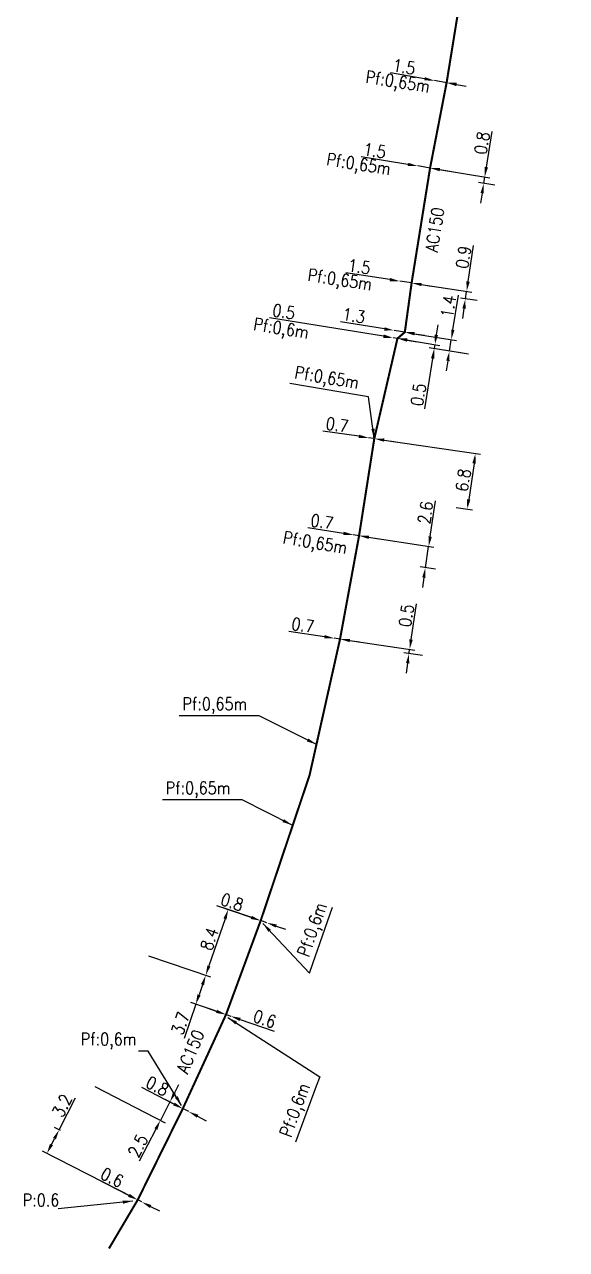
# Model space of a CAD drawing. Header units: millimetres. Extents: x 150000 to 151000, y 127000 to 127640.
# Drawn here: x 150176.6 to 150242.1, y 126999.9 to 127148 of the extents above; entities that cross this region are included whole.
import ezdxf

# ---------------------------------------------------------------- set-up
doc = ezdxf.new("R2010")
doc.units = ezdxf.units.MM
doc.header["$PDMODE"] = 34
doc.layers.get('Defpoints').update_dxf_attribs({"linetype": 'CONTINUOUS'})
doc.layers.add('G_120', color=4, linetype='CONTINUOUS')
doc.styles.get("Standard").update_dxf_attribs({"font": 'romans.shx', "width": 0.85})
doc.linetypes.add('G_typB_AP', pattern='A,5,-0.3,["o",Standard,S=1.5,R=0,X=0,Y=-0.5],-1.65', length=6.95)
doc.dimstyles.get("Standard").update_dxf_attribs({"dimtxt": 1.5, "dimasz": 1.2, "dimexe": 0.625, "dimexo": 0.625, "dimgap": 0.25, "dimtad": 1, "dimdec": 1, "dimzin": 0, "dimdsep": 46, "dimtxsty": 'Standard', "dimcen": -0.5, "dimadec": 0, "dimazin": 0, "dimtfac": 1, "dimtdec": 1, "dimtmove": 0, "dimatfit": 3, "dimfxl": 0, "dimtolj": 1, "dimtzin": 0, "dimarcsym": 0})

# ---------------------------------------------------------------- blocks, each defined once
blk = doc.blocks.new('*D135')
at = {"layer": 'Defpoints', "color": 0, "linetype": 'Continuous', "transparency": 16777216}
for p in [(150225.62, 127130.61), (150232.1, 127128.75), (150234.07, 127128.43)]:
    blk.add_point(p, dxfattribs=at)
at = {"layer": 'G_120', "color": 0, "linetype": 'Continuous', "lineweight": -2, "transparency": 16777216}
for p, q in [((150232.42, 127130.72), (150233.13, 127135.04)), ((150226.23, 127130.51), (150232.85, 127129.44)), ((150233.45, 127128.53), (150231.49, 127128.85)), ((150232.1, 127128.75), (150232.23, 127129.54)), ((150231.91, 127127.57), (150231.72, 127126.38))]:
    blk.add_line(p, q, dxfattribs=at)
at = {"layer": 'G_120', "color": 0, "linetype": 'Continuous', "transparency": 16777216}
for points in [[(150232.23, 127130.76), (150232.62, 127130.69), (150232.23, 127129.54)], [(150231.71, 127127.6), (150232.11, 127127.53), (150232.1, 127128.75)]]:
    blk.add_solid(points, dxfattribs=at)
at = {"layer": 'G_120', "color": 0, "linetype": 'Continuous', "transparency": 16777216, "insert": (150231.89, 127133.64), "char_height": 1.5, "attachment_point": 5, "rotation": 80.7642}
blk.add_mtext('\\A1;0.8', dxfattribs=at)
blk = doc.blocks.new('*D136')
at = {"layer": 'Defpoints', "color": 0, "linetype": 'Continuous', "transparency": 16777216}
for p in [(150224.14, 127130.86), (150224.14, 127130.86), (150225.62, 127130.61)]:
    blk.add_point(p, dxfattribs=at)
at = {"layer": 'G_120', "color": 0, "linetype": 'Continuous', "lineweight": -2, "transparency": 16777216}
for p, q in [((150222.95, 127131.05), (150217.28, 127131.97)), ((150225.62, 127130.61), (150224.14, 127130.86)), ((150226.8, 127130.42), (150227.99, 127130.23))]:
    blk.add_line(p, q, dxfattribs=at)
at = {"layer": 'G_120', "color": 0, "linetype": 'Continuous', "transparency": 16777216}
for points in [[(150222.99, 127131.25), (150222.92, 127130.85), (150224.14, 127130.86)], [(150226.83, 127130.62), (150226.77, 127130.22), (150225.62, 127130.61)]]:
    blk.add_solid(points, dxfattribs=at)
at = {"layer": 'G_120', "color": 0, "linetype": 'Continuous', "transparency": 16777216, "insert": (150218.92, 127132.72), "char_height": 1.5, "attachment_point": 5, "rotation": 350.7642}
blk.add_mtext('\\A1;1.5', dxfattribs=at)
blk = doc.blocks.new('*D137')
at = {"layer": 'Defpoints', "color": 0, "linetype": 'Continuous', "transparency": 16777216}
for p in [(150223.39, 127116.72), (150229.89, 127114.81), (150231.92, 127114.5)]:
    blk.add_point(p, dxfattribs=at)
at = {"layer": 'G_120', "color": 0, "linetype": 'Continuous', "lineweight": -2, "transparency": 16777216}
for p, q in [((150230.21, 127116.88), (150230.88, 127121.24)), ((150224.01, 127116.62), (150230.65, 127115.6)), ((150229.89, 127114.81), (150230.03, 127115.7)), ((150231.3, 127114.59), (150229.28, 127114.9)), ((150229.71, 127113.62), (150229.53, 127112.44))]:
    blk.add_line(p, q, dxfattribs=at)
at = {"layer": 'G_120', "color": 0, "linetype": 'Continuous', "transparency": 16777216}
for points in [[(150230.02, 127116.91), (150230.41, 127116.85), (150230.03, 127115.7)], [(150229.52, 127113.65), (150229.91, 127113.59), (150229.89, 127114.81)]]:
    blk.add_solid(points, dxfattribs=at)
at = {"layer": 'G_120', "color": 0, "linetype": 'Continuous', "transparency": 16777216, "insert": (150229.66, 127119.85), "char_height": 1.5, "attachment_point": 5, "rotation": 81.2869}
blk.add_mtext('\\A1;0.9', dxfattribs=at)
blk = doc.blocks.new('*D138')
at = {"layer": 'Defpoints', "color": 0, "linetype": 'Continuous', "transparency": 16777216}
for p in [(150221.95, 127116.94), (150221.95, 127116.94), (150223.39, 127116.72)]:
    blk.add_point(p, dxfattribs=at)
at = {"layer": 'G_120', "color": 0, "linetype": 'Continuous', "lineweight": -2, "transparency": 16777216}
for p, q in [((150220.77, 127117.12), (150215.43, 127117.94)), ((150223.39, 127116.72), (150221.95, 127116.94)), ((150224.57, 127116.53), (150225.76, 127116.35))]:
    blk.add_line(p, q, dxfattribs=at)
at = {"layer": 'G_120', "color": 0, "linetype": 'Continuous', "transparency": 16777216}
for points in [[(150220.8, 127117.32), (150220.74, 127116.92), (150221.95, 127116.94)], [(150224.6, 127116.73), (150224.54, 127116.34), (150223.39, 127116.72)]]:
    blk.add_solid(points, dxfattribs=at)
at = {"layer": 'G_120', "color": 0, "linetype": 'Continuous', "transparency": 16777216, "insert": (150217.06, 127118.7), "char_height": 1.5, "attachment_point": 5, "rotation": 351.2869}
blk.add_mtext('\\A1;1.5', dxfattribs=at)
blk = doc.blocks.new('*D139')
at = {"layer": 'Defpoints', "color": 0, "linetype": 'Continuous', "transparency": 16777216}
for p in [(150222.57, 127110.77), (150227.96, 127108.48), (150230.87, 127108.01)]:
    blk.add_point(p, dxfattribs=at)
at = {"layer": 'G_120', "color": 0, "linetype": 'Continuous', "lineweight": -2, "transparency": 16777216}
for p, q in [((150228.38, 127111.04), (150229.06, 127115.24)), ((150223.18, 127110.67), (150228.8, 127109.76)), ((150227.96, 127108.48), (150228.18, 127109.86)), ((150230.25, 127108.11), (150227.34, 127108.58)), ((150227.77, 127107.3), (150227.58, 127106.11))]:
    blk.add_line(p, q, dxfattribs=at)
at = {"layer": 'G_120', "color": 0, "linetype": 'Continuous', "transparency": 16777216}
for points in [[(150228.18, 127111.08), (150228.57, 127111.01), (150228.18, 127109.86)], [(150227.57, 127107.33), (150227.97, 127107.26), (150227.96, 127108.48)]]:
    blk.add_solid(points, dxfattribs=at)
at = {"layer": 'G_120', "color": 0, "linetype": 'Continuous', "transparency": 16777216, "insert": (150227.83, 127113.89), "char_height": 1.5, "attachment_point": 5, "rotation": 80.7806}
blk.add_mtext('\\A1;1.4', dxfattribs=at)
blk = doc.blocks.new('*D140')
at = {"layer": 'Defpoints', "color": 0, "linetype": 'Continuous', "transparency": 16777216}
for p in [(150221.28, 127110.98), (150221.28, 127110.98), (150222.57, 127110.77)]:
    blk.add_point(p, dxfattribs=at)
at = {"layer": 'G_120', "color": 0, "linetype": 'Continuous', "lineweight": -2, "transparency": 16777216}
for p, q in [((150220.1, 127111.17), (150214.78, 127112.04)), ((150222.57, 127110.77), (150221.28, 127110.98)), ((150223.75, 127110.58), (150224.94, 127110.39))]:
    blk.add_line(p, q, dxfattribs=at)
at = {"layer": 'G_120', "color": 0, "linetype": 'Continuous', "transparency": 16777216}
for points in [[(150220.13, 127111.37), (150220.07, 127110.97), (150221.28, 127110.98)], [(150223.78, 127110.78), (150223.72, 127110.38), (150222.57, 127110.77)]]:
    blk.add_solid(points, dxfattribs=at)
at = {"layer": 'G_120', "color": 0, "linetype": 'Continuous', "transparency": 16777216, "insert": (150216.41, 127112.78), "char_height": 1.5, "attachment_point": 5, "rotation": 350.7806}
blk.add_mtext('\\A1;1.3', dxfattribs=at)
blk = doc.blocks.new('*D141')
at = {"layer": 'Defpoints', "color": 0, "linetype": 'Continuous', "transparency": 16777216}
for p in [(150221.68, 127110.01), (150226.12, 127108.78), (150230.87, 127108.01)]:
    blk.add_point(p, dxfattribs=at)
at = {"layer": 'G_120', "color": 0, "linetype": 'Continuous', "lineweight": -2, "transparency": 16777216}
for p, q in [((150226.39, 127110.46), (150226.58, 127111.64)), ((150222.3, 127109.91), (150226.81, 127109.17)), ((150230.25, 127108.11), (150225.5, 127108.88)), ((150226.2, 127109.27), (150226.12, 127108.78)), ((150225.93, 127107.6), (150224.93, 127101.5))]:
    blk.add_line(p, q, dxfattribs=at)
at = {"layer": 'G_120', "color": 0, "linetype": 'Continuous', "transparency": 16777216}
for points in [[(150226.19, 127110.49), (150226.59, 127110.43), (150226.2, 127109.27)], [(150225.73, 127107.63), (150226.12, 127107.56), (150226.12, 127108.78)]]:
    blk.add_solid(points, dxfattribs=at)
at = {"layer": 'G_120', "color": 0, "linetype": 'Continuous', "transparency": 16777216, "insert": (150224.2, 127103.22), "char_height": 1.5, "attachment_point": 5, "rotation": 80.7806}
blk.add_mtext('\\A1;0.5', dxfattribs=at)
blk = doc.blocks.new('*D142')
at = {"layer": 'Defpoints', "color": 0, "linetype": 'Continuous', "transparency": 16777216}
for p in [(150221.18, 127110.09), (150221.18, 127110.09), (150221.68, 127110.01)]:
    blk.add_point(p, dxfattribs=at)
at = {"layer": 'G_120', "color": 0, "linetype": 'Continuous', "lineweight": -2, "transparency": 16777216}
for p, q in [((150220, 127110.28), (150206.21, 127112.52)), ((150221.08, 127109.47), (150221.08, 127109.47)), ((150221.68, 127110.01), (150221.18, 127110.09)), ((150222.86, 127109.81), (150224.05, 127109.62)), ((150221.58, 127109.39), (150221.58, 127109.39))]:
    blk.add_line(p, q, dxfattribs=at)
at = {"layer": 'G_120', "color": 0, "linetype": 'Continuous', "transparency": 16777216}
for points in [[(150220.03, 127110.48), (150219.97, 127110.08), (150221.18, 127110.09)], [(150222.89, 127110.01), (150222.83, 127109.62), (150221.68, 127110.01)]]:
    blk.add_solid(points, dxfattribs=at)
at = {"layer": 'G_120', "color": 0, "linetype": 'Continuous', "transparency": 16777216, "insert": (150207.94, 127113.25), "char_height": 1.5, "attachment_point": 5, "rotation": 350.7806}
blk.add_mtext('\\A1;0.5', dxfattribs=at)
blk = doc.blocks.new('*D143')
at = {"layer": 'Defpoints', "color": 0, "linetype": 'Continuous', "transparency": 16777216}
for p in [(150218.88, 127097.9), (150228.14, 127089.66), (150230.11, 127089.37)]:
    blk.add_point(p, dxfattribs=at)
at = {"layer": 'G_120', "color": 0, "linetype": 'Continuous', "lineweight": -2, "transparency": 16777216}
for p, q in [((150219.5, 127097.81), (150231.72, 127096.01)), ((150230.93, 127094.91), (150230.29, 127090.56)), ((150228.76, 127089.57), (150230.73, 127089.28))]:
    blk.add_line(p, q, dxfattribs=at)
at = {"layer": 'G_120', "color": 0, "linetype": 'Continuous', "transparency": 16777216}
for points in [[(150230.73, 127094.94), (150231.13, 127094.88), (150231.1, 127096.1)], [(150230.09, 127090.59), (150230.49, 127090.53), (150230.11, 127089.37)]]:
    blk.add_solid(points, dxfattribs=at)
at = {"layer": 'G_120', "color": 0, "linetype": 'Continuous', "transparency": 16777216, "insert": (150229.62, 127092.88), "char_height": 1.5, "attachment_point": 5, "rotation": 81.6192}
blk.add_mtext('\\A1;6.8', dxfattribs=at)
blk = doc.blocks.new('*D144')
at = {"layer": 'Defpoints', "color": 0, "linetype": 'Continuous', "transparency": 16777216}
for p in [(150218.19, 127098), (150218.19, 127098), (150218.88, 127097.9)]:
    blk.add_point(p, dxfattribs=at)
at = {"layer": 'G_120', "color": 0, "linetype": 'Continuous', "lineweight": -2, "transparency": 16777216}
for p, q in [((150217, 127098.18), (150212.68, 127098.82)), ((150218.88, 127097.9), (150218.19, 127098)), ((150220.07, 127097.73), (150221.25, 127097.55))]:
    blk.add_line(p, q, dxfattribs=at)
at = {"layer": 'G_120', "color": 0, "linetype": 'Continuous', "transparency": 16777216}
for points in [[(150217.03, 127098.38), (150216.97, 127097.98), (150218.19, 127098)], [(150220.1, 127097.92), (150220.04, 127097.53), (150218.88, 127097.9)]]:
    blk.add_solid(points, dxfattribs=at)
at = {"layer": 'G_120', "color": 0, "linetype": 'Continuous', "transparency": 16777216, "insert": (150214.39, 127099.57), "char_height": 1.5, "attachment_point": 5, "rotation": 351.6192}
blk.add_mtext('\\A1;0.7', dxfattribs=at)
blk = doc.blocks.new('*D145')
at = {"layer": 'Defpoints', "color": 0, "linetype": 'Continuous', "transparency": 16777216}
for p in [(150217.04, 127086.16), (150225.05, 127082.3), (150226.9, 127082.01)]:
    blk.add_point(p, dxfattribs=at)
at = {"layer": 'G_120', "color": 0, "linetype": 'Continuous', "lineweight": -2, "transparency": 16777216}
for p, q in [((150225.63, 127086.05), (150226.29, 127090.37)), ((150217.65, 127086.06), (150226.06, 127084.77)), ((150225.05, 127082.3), (150225.45, 127084.87)), ((150226.28, 127082.11), (150224.43, 127082.39)), ((150224.87, 127081.11), (150224.69, 127079.92))]:
    blk.add_line(p, q, dxfattribs=at)
at = {"layer": 'G_120', "color": 0, "linetype": 'Continuous', "transparency": 16777216}
for points in [[(150225.43, 127086.08), (150225.83, 127086.02), (150225.45, 127084.87)], [(150224.67, 127081.14), (150225.07, 127081.08), (150225.05, 127082.3)]]:
    blk.add_solid(points, dxfattribs=at)
at = {"layer": 'G_120', "color": 0, "linetype": 'Continuous', "transparency": 16777216, "insert": (150225.06, 127088.96), "char_height": 1.5, "attachment_point": 5, "rotation": 81.2551}
blk.add_mtext('\\A1;2.6', dxfattribs=at)
blk = doc.blocks.new('*D146')
at = {"layer": 'Defpoints', "color": 0, "linetype": 'Continuous', "transparency": 16777216}
for p in [(150216.34, 127086.27), (150216.34, 127086.27), (150217.04, 127086.16)]:
    blk.add_point(p, dxfattribs=at)
at = {"layer": 'G_120', "color": 0, "linetype": 'Continuous', "lineweight": -2, "transparency": 16777216}
for p, q in [((150215.16, 127086.45), (150210.84, 127087.11)), ((150217.04, 127086.16), (150216.34, 127086.27)), ((150218.22, 127085.98), (150219.41, 127085.79))]:
    blk.add_line(p, q, dxfattribs=at)
at = {"layer": 'G_120', "color": 0, "linetype": 'Continuous', "transparency": 16777216}
for points in [[(150215.19, 127086.65), (150215.13, 127086.25), (150216.34, 127086.27)], [(150218.25, 127086.17), (150218.19, 127085.78), (150217.04, 127086.16)]]:
    blk.add_solid(points, dxfattribs=at)
at = {"layer": 'G_120', "color": 0, "linetype": 'Continuous', "transparency": 16777216, "insert": (150212.56, 127087.86), "char_height": 1.5, "attachment_point": 5, "rotation": 351.2551}
blk.add_mtext('\\A1;0.7', dxfattribs=at)
blk = doc.blocks.new('*D147')
at = {"layer": 'Defpoints', "color": 0, "linetype": 'Continuous', "transparency": 16777216}
for p in [(150214.74, 127073.67), (150223.08, 127071.93), (150225.32, 127071.6)]:
    blk.add_point(p, dxfattribs=at)
at = {"layer": 'G_120', "color": 0, "linetype": 'Continuous', "lineweight": -2, "transparency": 16777216}
for p, q in [((150223.33, 127073.61), (150223.97, 127077.94)), ((150215.36, 127073.58), (150223.77, 127072.33)), ((150224.71, 127071.69), (150222.46, 127072.02)), ((150223.08, 127071.93), (150223.15, 127072.43)), ((150222.9, 127070.74), (150222.73, 127069.56))]:
    blk.add_line(p, q, dxfattribs=at)
at = {"layer": 'G_120', "color": 0, "linetype": 'Continuous', "transparency": 16777216}
for points in [[(150223.13, 127073.64), (150223.53, 127073.58), (150223.15, 127072.43)], [(150222.71, 127070.77), (150223.1, 127070.71), (150223.08, 127071.93)]]:
    blk.add_solid(points, dxfattribs=at)
at = {"layer": 'G_120', "color": 0, "linetype": 'Continuous', "transparency": 16777216, "insert": (150222.75, 127076.51), "char_height": 1.5, "attachment_point": 5, "rotation": 81.575}
blk.add_mtext('\\A1;0.5', dxfattribs=at)
blk = doc.blocks.new('*D148')
at = {"layer": 'Defpoints', "color": 0, "linetype": 'Continuous', "transparency": 16777216}
for p in [(150214.05, 127073.77), (150214.05, 127073.77), (150214.74, 127073.67)]:
    blk.add_point(p, dxfattribs=at)
at = {"layer": 'G_120', "color": 0, "linetype": 'Continuous', "lineweight": -2, "transparency": 16777216}
for p, q in [((150212.86, 127073.95), (150208.54, 127074.59)), ((150214.74, 127073.67), (150214.05, 127073.77)), ((150215.93, 127073.5), (150217.11, 127073.32))]:
    blk.add_line(p, q, dxfattribs=at)
at = {"layer": 'G_120', "color": 0, "linetype": 'Continuous', "transparency": 16777216}
for points in [[(150212.89, 127074.15), (150212.83, 127073.75), (150214.05, 127073.77)], [(150215.96, 127073.69), (150215.9, 127073.3), (150214.74, 127073.67)]]:
    blk.add_solid(points, dxfattribs=at)
at = {"layer": 'G_120', "color": 0, "linetype": 'Continuous', "transparency": 16777216, "insert": (150210.25, 127075.35), "char_height": 1.5, "attachment_point": 5, "rotation": 351.575}
blk.add_mtext('\\A1;0.7', dxfattribs=at)
blk = doc.blocks.new('*D149')
at = {"layer": 'Defpoints', "color": 0, "linetype": 'Continuous', "transparency": 16777216}
for p in [(150205.15, 127039.63), (150191, 127035.59), (150198.51, 127033.02)]:
    blk.add_point(p, dxfattribs=at)
at = {"layer": 'G_120', "color": 0, "linetype": 'Continuous', "lineweight": -2, "transparency": 16777216}
for p, q in [((150204.56, 127039.83), (150200.63, 127041.17)), ((150200.84, 127039.84), (150198.9, 127034.16)), ((150191.59, 127035.39), (150199.1, 127032.82))]:
    blk.add_line(p, q, dxfattribs=at)
at = {"layer": 'G_120', "color": 0, "linetype": 'Continuous', "transparency": 16777216}
for points in [[(150200.65, 127039.9), (150201.03, 127039.77), (150201.22, 127040.97)], [(150198.71, 127034.22), (150199.08, 127034.09), (150198.51, 127033.02)]]:
    blk.add_solid(points, dxfattribs=at)
at = {"layer": 'G_120', "color": 0, "linetype": 'Continuous', "transparency": 16777216, "insert": (150198.95, 127037.42), "char_height": 1.5, "attachment_point": 5, "rotation": 71.1239}
blk.add_mtext('\\A1;8.4', dxfattribs=at)
blk = doc.blocks.new('*D150')
at = {"layer": 'Defpoints', "color": 0, "linetype": 'Continuous', "transparency": 16777216}
for p in [(150205.15, 127039.63), (150205.15, 127039.63), (150205.9, 127039.37)]:
    blk.add_point(p, dxfattribs=at)
at = {"layer": 'G_120', "color": 0, "linetype": 'Continuous', "lineweight": -2, "transparency": 16777216}
for p, q in [((150204.01, 127040.02), (150199.87, 127041.43)), ((150205.9, 127039.37), (150205.15, 127039.63)), ((150207.04, 127038.98), (150208.17, 127038.59))]:
    blk.add_line(p, q, dxfattribs=at)
at = {"layer": 'G_120', "color": 0, "linetype": 'Continuous', "transparency": 16777216}
for points in [[(150204.08, 127040.21), (150203.95, 127039.83), (150205.15, 127039.63)], [(150207.1, 127039.17), (150206.97, 127038.79), (150205.9, 127039.37)]]:
    blk.add_solid(points, dxfattribs=at)
at = {"layer": 'G_120', "color": 0, "linetype": 'Continuous', "transparency": 16777216, "insert": (150201.7, 127041.87), "char_height": 1.5, "attachment_point": 5, "rotation": 341.1239}
blk.add_mtext('\\A1;0.8', dxfattribs=at)
blk = doc.blocks.new('*D151')
at = {"layer": 'Defpoints', "color": 0, "linetype": 'Continuous', "transparency": 16777216}
for p in [(150191, 127035.59), (150198.51, 127033.02), (150200.96, 127028.27)]:
    blk.add_point(p, dxfattribs=at)
at = {"layer": 'G_120', "color": 0, "linetype": 'Continuous', "lineweight": -2, "transparency": 16777216}
for p, q in [((150191.59, 127035.39), (150199.1, 127032.82)), ((150198.12, 127031.89), (150197.7, 127030.66)), ((150197.31, 127029.52), (150195.9, 127025.39)), ((150200.37, 127028.47), (150196.72, 127029.72))]:
    blk.add_line(p, q, dxfattribs=at)
at = {"layer": 'G_120', "color": 0, "linetype": 'Continuous', "transparency": 16777216}
for points in [[(150197.93, 127031.95), (150198.31, 127031.82), (150198.51, 127033.02)], [(150197.51, 127030.72), (150197.89, 127030.59), (150197.31, 127029.52)]]:
    blk.add_solid(points, dxfattribs=at)
at = {"layer": 'G_120', "color": 0, "linetype": 'Continuous', "transparency": 16777216, "insert": (150195.46, 127027.21), "char_height": 1.5, "attachment_point": 5, "rotation": 71.1239}
blk.add_mtext('\\A1;3.7', dxfattribs=at)
blk = doc.blocks.new('*D152')
at = {"layer": 'Defpoints', "color": 0, "linetype": 'Continuous', "transparency": 16777216}
for p in [(150200.96, 127028.27), (150200.96, 127028.27), (150201.53, 127028.08)]:
    blk.add_point(p, dxfattribs=at)
at = {"layer": 'G_120', "color": 0, "linetype": 'Continuous', "lineweight": -2, "transparency": 16777216}
for p, q in [((150199.83, 127028.66), (150198.69, 127029.05)), ((150200.96, 127028.27), (150201.53, 127028.08)), ((150202.67, 127027.69), (150206.8, 127026.28))]:
    blk.add_line(p, q, dxfattribs=at)
at = {"layer": 'G_120', "color": 0, "linetype": 'Continuous', "transparency": 16777216}
for points in [[(150199.89, 127028.85), (150199.76, 127028.47), (150200.96, 127028.27)], [(150202.73, 127027.88), (150202.6, 127027.5), (150201.53, 127028.08)]]:
    blk.add_solid(points, dxfattribs=at)
at = {"layer": 'G_120', "color": 0, "linetype": 'Continuous', "transparency": 16777216, "insert": (150205.63, 127027.74), "char_height": 1.5, "attachment_point": 5, "rotation": 341.1239}
blk.add_mtext('\\A1;0.6', dxfattribs=at)
blk = doc.blocks.new('*D153')
at = {"layer": 'Defpoints', "color": 0, "linetype": 'Continuous', "transparency": 16777216}
for p in [(150184.54, 127019.87), (150195.74, 127016.91), (150193.03, 127015.49)]:
    blk.add_point(p, dxfattribs=at)
at = {"layer": 'G_120', "color": 0, "linetype": 'Continuous', "lineweight": -2, "transparency": 16777216}
for p, q in [((150185.09, 127019.59), (150193.59, 127015.2)), ((150194.73, 127018.78), (150195.28, 127019.84)), ((150194.18, 127017.71), (150193.03, 127015.49)), ((150195.18, 127017.19), (150193.62, 127018)), ((150192.48, 127014.42), (150190.48, 127010.54))]:
    blk.add_line(p, q, dxfattribs=at)
at = {"layer": 'G_120', "color": 0, "linetype": 'Continuous', "transparency": 16777216}
for points in [[(150194.55, 127018.87), (150194.91, 127018.69), (150194.18, 127017.71)], [(150192.31, 127014.52), (150192.66, 127014.33), (150193.03, 127015.49)]]:
    blk.add_solid(points, dxfattribs=at)
at = {"layer": 'G_120', "color": 0, "linetype": 'Continuous', "transparency": 16777216, "insert": (150190.32, 127012.41), "char_height": 1.5, "attachment_point": 5, "rotation": 62.7067}
blk.add_mtext('\\A1;2.5', dxfattribs=at)
blk = doc.blocks.new('*D154')
at = {"layer": 'Defpoints', "color": 0, "linetype": 'Continuous', "transparency": 16777216}
for p in [(150195.74, 127016.91), (150195.74, 127016.91), (150196.45, 127016.54)]:
    blk.add_point(p, dxfattribs=at)
at = {"layer": 'G_120', "color": 0, "linetype": 'Continuous', "lineweight": -2, "transparency": 16777216}
for p, q in [((150194.67, 127017.46), (150190.79, 127019.46)), ((150196.45, 127016.54), (150195.74, 127016.91)), ((150197.52, 127015.99), (150198.58, 127015.44))]:
    blk.add_line(p, q, dxfattribs=at)
at = {"layer": 'G_120', "color": 0, "linetype": 'Continuous', "transparency": 16777216}
for points in [[(150194.77, 127017.63), (150194.58, 127017.28), (150195.74, 127016.91)], [(150197.61, 127016.17), (150197.43, 127015.81), (150196.45, 127016.54)]]:
    blk.add_solid(points, dxfattribs=at)
at = {"layer": 'G_120', "color": 0, "linetype": 'Continuous', "transparency": 16777216, "insert": (150192.66, 127019.62), "char_height": 1.5, "attachment_point": 5, "rotation": 332.7067}
blk.add_mtext('\\A1;0.8', dxfattribs=at)
blk = doc.blocks.new('*D175')
at = {"layer": 'Defpoints', "color": 0, "linetype": 'Continuous', "transparency": 16777216}
for p in [(150226.14, 127141.19), (150226.14, 127141.19), (150227.62, 127140.93)]:
    blk.add_point(p, dxfattribs=at)
at = {"layer": 'G_120', "color": 0, "linetype": 'Continuous', "lineweight": -2, "transparency": 16777216}
for p, q in [((150224.96, 127141.4), (150220.84, 127142.13)), ((150227.62, 127140.93), (150226.14, 127141.19)), ((150228.8, 127140.72), (150229.98, 127140.51))]:
    blk.add_line(p, q, dxfattribs=at)
at = {"layer": 'G_120', "color": 0, "linetype": 'Continuous', "transparency": 16777216}
for points in [[(150225, 127141.6), (150224.93, 127141.2), (150226.14, 127141.19)], [(150228.84, 127140.92), (150228.77, 127140.52), (150227.62, 127140.93)]]:
    blk.add_solid(points, dxfattribs=at)
at = {"layer": 'G_120', "color": 0, "linetype": 'Continuous', "transparency": 16777216, "insert": (150222.48, 127142.85), "char_height": 1.5, "attachment_point": 5, "rotation": 349.9638}
blk.add_mtext('\\A1;1.5', dxfattribs=at)
blk = doc.blocks.new('*D176')
at = {"layer": 'Defpoints', "color": 0, "linetype": 'Continuous', "transparency": 16777216}
for p in [(150180.78, 127014.33), (150181.49, 127013.97), (150190.29, 127005.87)]:
    blk.add_point(p, dxfattribs=at)
at = {"layer": 'G_120', "color": 0, "linetype": 'Continuous', "lineweight": -2, "transparency": 16777216}
for p, q in [((150180.78, 127014.33), (150182.77, 127018.23)), ((150179.87, 127012.55), (150180.23, 127013.27)), ((150180.94, 127014.26), (150180.23, 127014.62)), ((150189.74, 127006.16), (150178.77, 127011.77))]:
    blk.add_line(p, q, dxfattribs=at)
at = {"layer": 'G_120', "color": 0, "linetype": 'Continuous', "transparency": 16777216}
for points in [[(150180.06, 127013.36), (150180.41, 127013.18), (150180.78, 127014.33)], [(150179.69, 127012.65), (150180.05, 127012.46), (150179.32, 127011.49)]]:
    blk.add_solid(points, dxfattribs=at)
at = {"layer": 'G_120', "color": 0, "linetype": 'Continuous', "transparency": 16777216, "insert": (150181.16, 127017.27), "char_height": 1.5, "attachment_point": 5, "rotation": 62.8917}
blk.add_mtext('\\A1;3.2', dxfattribs=at)
blk = doc.blocks.new('*D177')
at = {"layer": 'Defpoints', "color": 0, "linetype": 'Continuous', "transparency": 16777216}
for p in [(150190.29, 127005.87), (150190.78, 127005.62), (150190.78, 127005.62)]:
    blk.add_point(p, dxfattribs=at)
at = {"layer": 'G_120', "color": 0, "linetype": 'Continuous', "lineweight": -2, "transparency": 16777216}
for p, q in [((150189.23, 127006.42), (150185.33, 127008.41)), ((150190.78, 127005.62), (150190.29, 127005.87)), ((150191.85, 127005.07), (150192.92, 127004.53))]:
    blk.add_line(p, q, dxfattribs=at)
at = {"layer": 'G_120', "color": 0, "linetype": 'Continuous', "transparency": 16777216}
for points in [[(150189.32, 127006.6), (150189.13, 127006.24), (150190.29, 127005.87)], [(150191.94, 127005.25), (150191.76, 127004.9), (150190.78, 127005.62)]]:
    blk.add_solid(points, dxfattribs=at)
at = {"layer": 'G_120', "color": 0, "linetype": 'Continuous', "transparency": 16777216, "insert": (150187.2, 127008.58), "char_height": 1.5, "attachment_point": 5, "rotation": 332.8917}
blk.add_mtext('\\A1;0.6', dxfattribs=at)

msp = doc.modelspace()

# ---------------------------------------------------------------- linework, layer by layer
at = {"layer": 'G_120', "linetype": 'G_typB_AP', "const_width": 0.25, "flags": 128}
msp.add_lwpolyline([(150186.82, 127000), (150190.29, 127005.87), (150195.74, 127016.91), (150200.96, 127028.27), (150205.15, 127039.63), (150211.06, 127057.22), (150214.74, 127073.67), (150217.04, 127086.16), (150218.88, 127097.9), (150221.68, 127110.01), (150222.57, 127110.77), (150223.39, 127116.72), (150225.62, 127130.61), (150227.62, 127140.93), (150229.45, 127152.23), (150231.39, 127164.93), (150233.38, 127177.6), (150234.27, 127183.35), (150236.45, 127196.3), (150239.05, 127212.54), (150240.89, 127224.2), (150240.89, 127224.2), (150240.89, 127224.2), (150240.89, 127224.2), (150240.89, 127224.2), (150241.94, 127232.24), (150241.98, 127232.59)], dxfattribs=at)

# ---------------------------------------------------------------- texts
at = {"layer": 'G_120', "linetype": 'Continuous', "width": 0.85}
for rotation, p in [(81.0542, (150226.5, 127120.37)), (67.1577, (150196.31, 127021.02))]:
    msp.add_text('AC150', height=1.5, rotation=rotation, dxfattribs=at).set_placement(p)
at = {"layer": 'G_120', "linetype": 'Continuous', "char_height": 1.5, "attachment_point": 9}
for s, insert, rotation in [('Pf:0,65m', (150225.39, 127139.27), 351.0142), ('Pf:0,65m', (150220.65, 127129.31), 351.0142), ('Pf:0,65m', (150218.4, 127115.36), 351.2869), ('Pf:0,6m', (150210.74, 127109.53), 350.7806), ('Pf:0,65m', (150216.79, 127103.46), 350.3607), ('Pf:0,65m', (150215.38, 127083.51), 350.4798), ('Pf:0,6m', (150213.59, 127041.34), 70.7592), ('Pf:0,6m', (150211.55, 127019.49), 69.7742)]:
    msp.add_mtext(s, dxfattribs=dict(at, insert=insert, rotation=rotation))
for s, insert in [('Pf:0,65m', (150203.51, 127064.63)), ('Pf:0,65m', (150201.48, 127054.47)), ('Pf:0,6m', (150190.12, 127024.1)), ('P:0.6', (150180.82, 127005.1))]:
    msp.add_mtext(s, dxfattribs=dict(at, insert=insert))

# ---------------------------------------------------------------- dimensions: what is measured, and where the dimension line sits
at = {"layer": 'G_120', "linetype": 'Continuous'}
for base, p1, p2, angle, picture, middle in [((150226.14, 127141.19), (150227.62, 127140.93), (150226.14, 127141.19), 349.9638, '*D175', (150222.31, 127141.87)), ((150232.1, 127128.75), (150225.62, 127130.61), (150234.07, 127128.43), 80.7642, '*D135', (150232.87, 127133.47)), ((150224.14, 127130.86), (150225.62, 127130.61), (150224.14, 127130.86), 350.7642, '*D136', (150218.76, 127131.73)), ((150229.89, 127114.81), (150223.39, 127116.72), (150231.92, 127114.5), 81.2869, '*D137', (150230.64, 127119.7)), ((150221.95, 127116.94), (150223.39, 127116.72), (150221.95, 127116.94), 351.2869, '*D138', (150216.91, 127117.71)), ((150227.96, 127108.48), (150222.57, 127110.77), (150230.87, 127108.01), 80.7806, '*D139', (150228.81, 127113.73)), ((150221.18, 127110.09), (150221.68, 127110.01), (150221.18, 127110.09), 350.7806, '*D142', (150207.78, 127112.26)), ((150221.28, 127110.98), (150222.57, 127110.77), (150221.28, 127110.98), 350.7806, '*D140', (150216.25, 127111.8)), ((150226.12, 127108.78), (150221.68, 127110.01), (150230.87, 127108.01), 80.7806, '*D141', (150225.19, 127103.06)), ((150218.19, 127098), (150218.88, 127097.9), (150218.19, 127098), 351.6192, '*D144', (150214.24, 127098.58)), ((150230.11, 127089.37), (150218.88, 127097.9), (150228.14, 127089.66), 81.6192, '*D143', (150230.61, 127092.74)), ((150225.05, 127082.3), (150217.04, 127086.16), (150226.9, 127082.01), 81.2551, '*D145', (150226.05, 127088.81)), ((150216.34, 127086.27), (150217.04, 127086.16), (150216.34, 127086.27), 351.2551, '*D146', (150212.4, 127086.87)), ((150223.08, 127071.93), (150214.74, 127073.67), (150225.32, 127071.6), 81.575, '*D147', (150223.74, 127076.37)), ((150214.05, 127073.77), (150214.74, 127073.67), (150214.05, 127073.77), 351.575, '*D148', (150210.11, 127074.36)), ((150205.15, 127039.63), (150205.9, 127039.37), (150205.15, 127039.63), 341.1239, '*D150', (150201.38, 127040.92)), ((150198.51, 127033.02), (150205.15, 127039.63), (150191, 127035.59), 71.1239, '*D149', (150199.9, 127037.09)), ((150198.51, 127033.02), (150200.96, 127028.27), (150191, 127035.59), 251.1239, '*D151', (150196.41, 127026.89)), ((150200.96, 127028.27), (150201.53, 127028.08), (150200.96, 127028.27), 341.1239, '*D152', (150205.3, 127026.79)), ((150195.74, 127016.91), (150196.45, 127016.54), (150195.74, 127016.91), 332.7067, '*D154', (150192.2, 127018.73)), ((150193.03, 127015.49), (150195.74, 127016.91), (150184.54, 127019.87), 62.7067, '*D153', (150191.21, 127011.95)), ((150180.78, 127014.33), (150190.29, 127005.87), (150181.49, 127013.97), 242.8917, '*D176', (150182.05, 127016.81)), ((150190.78277, 127005.62042), (150190.29319, 127005.87104), (150190.78277, 127005.62042), 152.89167, '*D177', (150186.74532, 127007.68723))]:
    dim = msp.add_linear_dim(base=base, p1=p1, p2=p2, angle=angle, dimstyle='Standard', dxfattribs=at)
    dim.commit()
    dim.dimension.update_dxf_attribs({"geometry": picture, "text_midpoint": middle, "dimtype": 160})

# ---------------------------------------------------------------- leaders
at = {"layer": 'G_120', "linetype": 'Continuous', "annotation_type": 0, "has_hookline": 1}
for points, hookline_direction, text_width, horizontal_direction in [([(150218.88, 127097.9), (150218.18, 127102.97), (150216.99, 127103.17)], 1, 8.2, (0.985881, -0.167445, 0)), ([(150205.42, 127039.28), (150211.05, 127033.3), (150211.44, 127034.43)], 0, 6.98, (0.32954, 0.944142, 0)), ([(150201.18, 127027.91), (150212.28, 127020.76), (150211.87, 127019.64)], 1, 6.98, (0.345721, 0.938337, 0))]:
    msp.add_leader(points, dimstyle='Standard', dxfattribs=dict(at, hookline_direction=hookline_direction, text_width=text_width, horizontal_direction=horizontal_direction))
at = {"layer": 'G_120', "linetype": 'Continuous', "annotation_type": 0, "has_hookline": 1, "hookline_direction": 1, "text_width": 8.2}
for points in [[(150211.89, 127060.94), (150204.96, 127064.38), (150203.76, 127064.38)], [(150208.95, 127051.18), (150202.93, 127054.22), (150201.73, 127054.22)]]:
    msp.add_leader(points, dimstyle='Standard', dxfattribs=at)
at = {"layer": 'G_120', "linetype": 'Continuous'}
for points in [[(150195.59, 127017.28), (150191.57, 127023.85), (150190.37, 127023.85)], [(150189.69, 127005.73), (150180.69, 127004.78)]]:
    msp.add_leader(points, dimstyle='Standard', dxfattribs=at)

doc.saveas('drawing.dxf')
